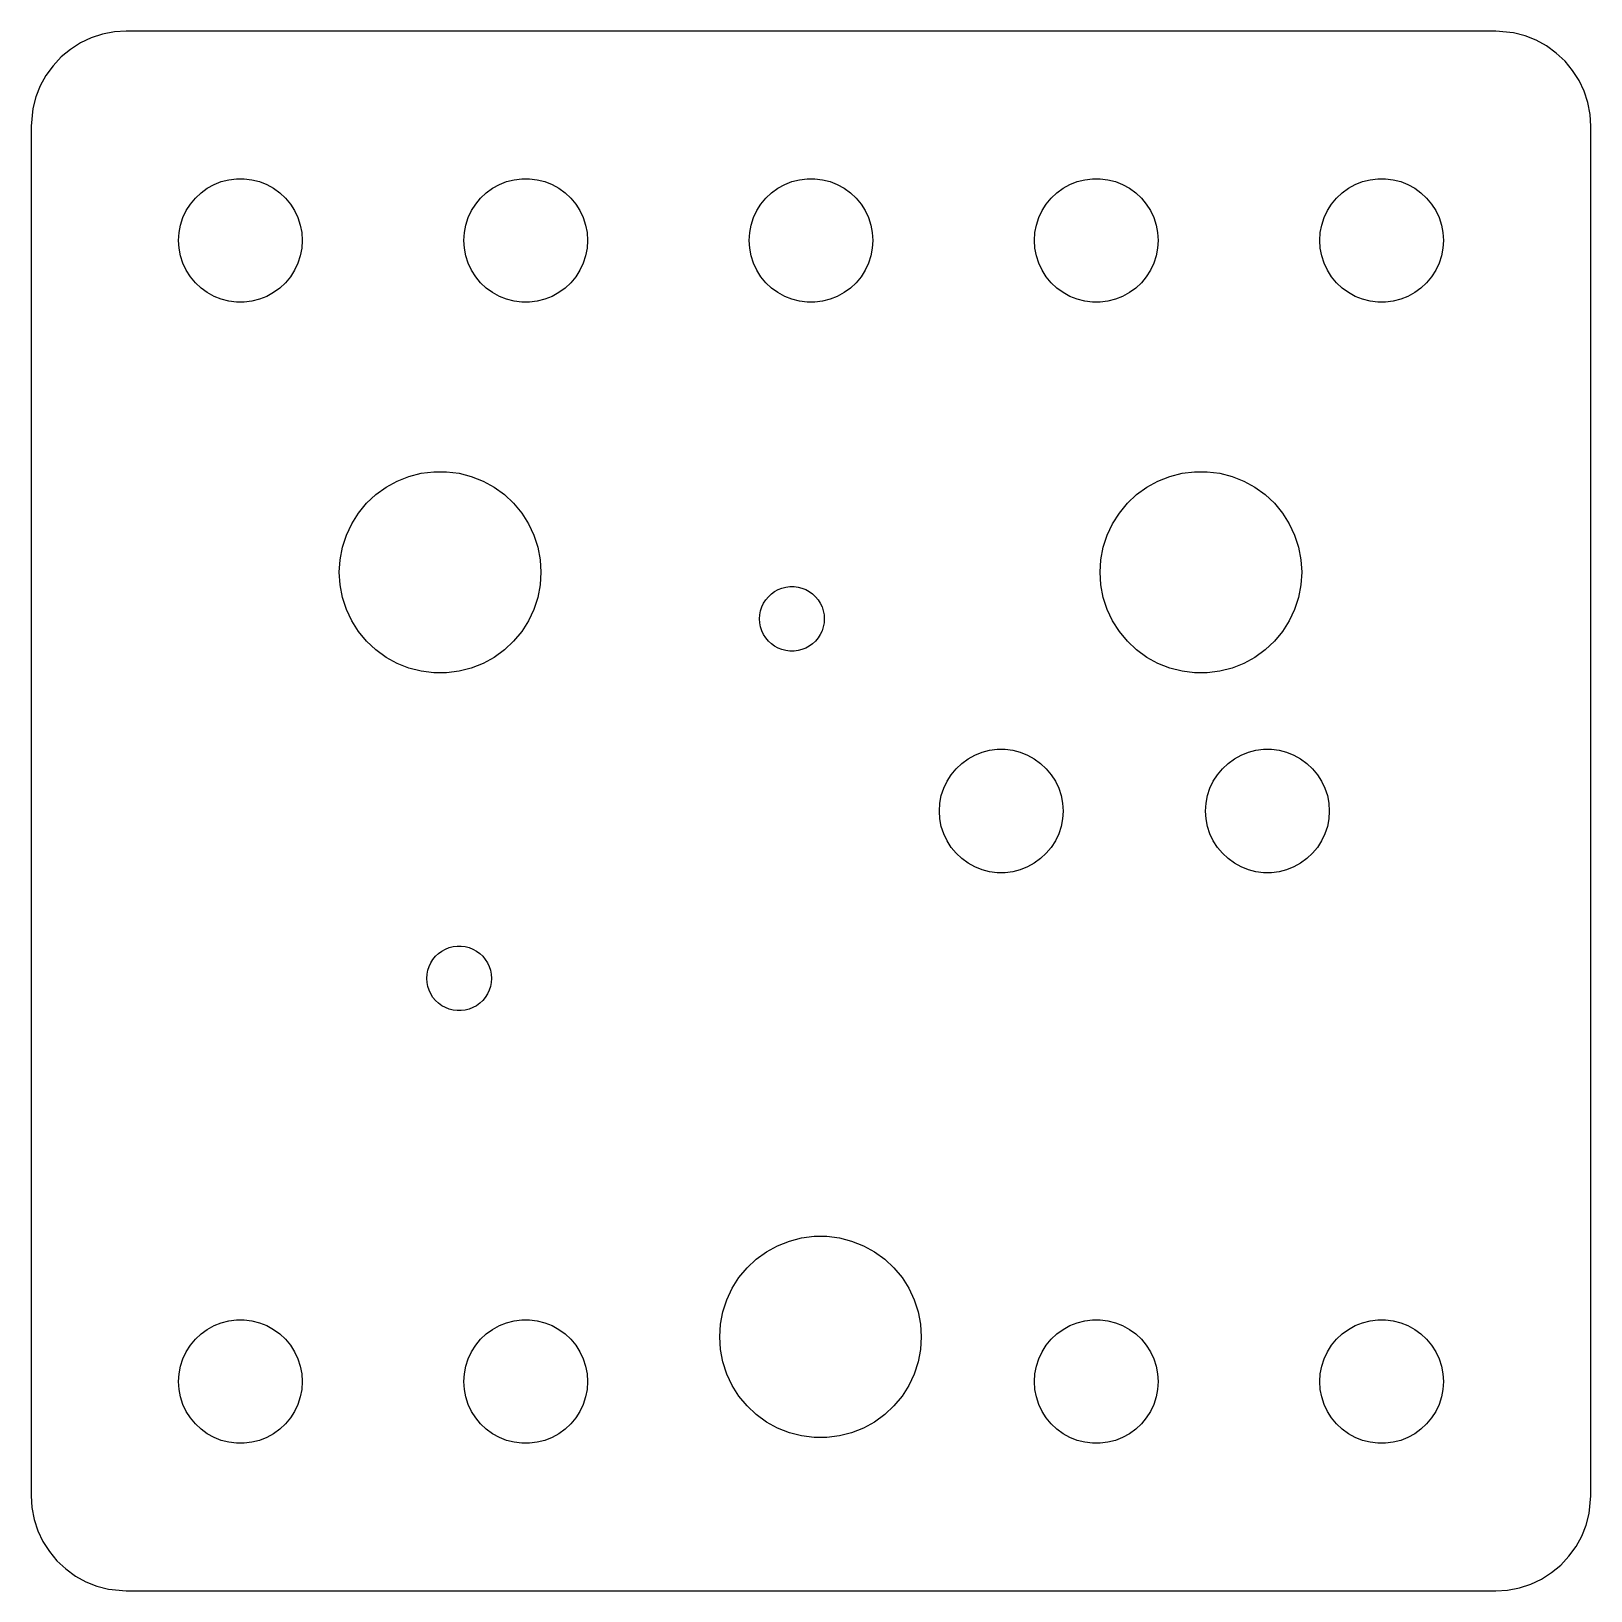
# Model space of a CAD drawing. Header units: metres. Extents: x -41 to 41, y -33.5 to 48.5.
import ezdxf

# ---------------------------------------------------------------- set-up
doc = ezdxf.new("R2010")
doc.units = ezdxf.units.M

msp = doc.modelspace()

# ---------------------------------------------------------------- linework, layer by layer
for p, q in [((-36.6267, 48.4606), (-37.2435, 48.3429)), ((-36, 48.5), (-36.6267, 48.4606)), ((36, 48.5), (-36, 48.5)), ((36.9369, 48.4114), (36, 48.5)), ((37.5451, 48.2553), (36.9369, 48.4114)), ((-38.4088, 47.8815), (-38.9389, 47.5451)), ((-37.8406, 48.1489), (-38.4088, 47.8815)), ((-37.2435, 48.3429), (-37.8406, 48.1489)), ((38.1289, 48.0241), (37.5451, 48.2553)), ((38.6791, 47.7216), (38.1289, 48.0241)), ((39.1871, 47.3526), (38.6791, 47.7216)), ((-39.4227, 47.1448), (-39.8526, 46.6871)), ((-38.9389, 47.5451), (-39.4227, 47.1448)), ((39.6448, 46.9227), (39.1871, 47.3526)), ((40.0451, 46.4389), (39.6448, 46.9227)), ((-40.2216, 46.1791), (-40.5241, 45.6289)), ((-39.8526, 46.6871), (-40.2216, 46.1791)), ((40.3815, 45.9088), (40.0451, 46.4389)), ((-40.5241, 45.6289), (-40.7553, 45.0451)), ((40.6489, 45.3406), (40.3815, 45.9088)), ((40.8429, 44.7435), (40.6489, 45.3406)), ((-40.9114, 44.4369), (-41, 43.5)), ((-40.7553, 45.0451), (-40.9114, 44.4369)), ((40.9606, 44.1267), (40.8429, 44.7435)), ((-41, 43.5), (-41, -28.5)), ((41, 43.5), (40.9606, 44.1267)), ((41, -28.5), (41, 43.5)), ((-32.0716, 40.0042), (-31.7414, 40.2441)), ((-31.7414, 40.2441), (-31.3838, 40.4407)), ((-31.3838, 40.4407), (-31.0043, 40.5909)), ((-31.0043, 40.5909), (-30.609, 40.6924)), ((-30.609, 40.6924), (-30.2041, 40.7436)), ((-30.2041, 40.7436), (-29.7959, 40.7436)), ((-29.7959, 40.7436), (-29.391, 40.6924)), ((-29.391, 40.6924), (-28.9957, 40.5909)), ((-28.9957, 40.5909), (-28.6162, 40.4407)), ((-28.6162, 40.4407), (-28.2586, 40.2441)), ((-28.2586, 40.2441), (-27.9284, 40.0042)), ((-17.0716, 40.0042), (-16.7414, 40.2441)), ((-16.7414, 40.2441), (-16.3838, 40.4407)), ((-16.3838, 40.4407), (-16.0043, 40.5909)), ((-16.0043, 40.5909), (-15.609, 40.6924)), ((-15.609, 40.6924), (-15.2041, 40.7436)), ((-15.2041, 40.7436), (-14.7959, 40.7436)), ((-14.7959, 40.7436), (-14.391, 40.6924)), ((-14.391, 40.6924), (-13.9957, 40.5909)), ((-13.9957, 40.5909), (-13.6162, 40.4407)), ((-13.6162, 40.4407), (-13.2586, 40.2441)), ((-13.2586, 40.2441), (-12.9284, 40.0042)), ((-2.07162, 40.0042), (-1.74142, 40.2441)), ((-1.74142, 40.2441), (-1.38377, 40.4407)), ((-1.38377, 40.4407), (-1.0043, 40.5909)), ((-1.0043, 40.5909), (-0.608978, 40.6924)), ((-0.608978, 40.6924), (-0.204056, 40.7436)), ((-0.204056, 40.7436), (0.204056, 40.7436)), ((0.204056, 40.7436), (0.608978, 40.6924)), ((0.608978, 40.6924), (1.0043, 40.5909)), ((1.0043, 40.5909), (1.38377, 40.4407)), ((1.38377, 40.4407), (1.74142, 40.2441)), ((1.74142, 40.2441), (2.07162, 40.0042)), ((12.9284, 40.0042), (13.2586, 40.2441)), ((13.2586, 40.2441), (13.6162, 40.4407)), ((13.6162, 40.4407), (13.9957, 40.5909)), ((13.9957, 40.5909), (14.391, 40.6924)), ((14.391, 40.6924), (14.7959, 40.7436)), ((14.7959, 40.7436), (15.2041, 40.7436)), ((15.2041, 40.7436), (15.609, 40.6924)), ((15.609, 40.6924), (16.0043, 40.5909)), ((16.0043, 40.5909), (16.3838, 40.4407)), ((16.3838, 40.4407), (16.7414, 40.2441)), ((16.7414, 40.2441), (17.0716, 40.0042)), ((27.9284, 40.0042), (28.2586, 40.2441)), ((28.2586, 40.2441), (28.6162, 40.4407)), ((28.6162, 40.4407), (28.9957, 40.5909)), ((28.9957, 40.5909), (29.391, 40.6924)), ((29.391, 40.6924), (29.7959, 40.7436)), ((29.7959, 40.7436), (30.2041, 40.7436)), ((30.2041, 40.7436), (30.609, 40.6924)), ((30.609, 40.6924), (31.0043, 40.5909)), ((31.0043, 40.5909), (31.3838, 40.4407)), ((31.3838, 40.4407), (31.7414, 40.2441)), ((31.7414, 40.2441), (32.0716, 40.0042)), ((-32.848, 39.0657), (-32.6293, 39.4103)), ((-32.6293, 39.4103), (-32.3691, 39.7248)), ((-32.3691, 39.7248), (-32.0716, 40.0042)), ((-27.9284, 40.0042), (-27.6308, 39.7248)), ((-27.6308, 39.7248), (-27.3707, 39.4103)), ((-27.3707, 39.4103), (-27.152, 39.0657)), ((-17.848, 39.0657), (-17.6293, 39.4103)), ((-17.6293, 39.4103), (-17.3691, 39.7248)), ((-17.3691, 39.7248), (-17.0716, 40.0042)), ((-12.9284, 40.0042), (-12.6308, 39.7248)), ((-12.6308, 39.7248), (-12.3707, 39.4103)), ((-12.3707, 39.4103), (-12.152, 39.0657)), ((-2.84799, 39.0657), (-2.6293, 39.4103)), ((-2.6293, 39.4103), (-2.36914, 39.7248)), ((-2.36914, 39.7248), (-2.07162, 40.0042)), ((2.07162, 40.0042), (2.36914, 39.7248)), ((2.36914, 39.7248), (2.6293, 39.4103)), ((2.6293, 39.4103), (2.84799, 39.0657)), ((12.152, 39.0657), (12.3707, 39.4103)), ((12.3707, 39.4103), (12.6308, 39.7248)), ((12.6308, 39.7248), (12.9284, 40.0042)), ((17.0716, 40.0042), (17.3691, 39.7248)), ((17.3691, 39.7248), (17.6293, 39.4103)), ((17.6293, 39.4103), (17.848, 39.0657)), ((27.152, 39.0657), (27.3707, 39.4103)), ((27.3707, 39.4103), (27.6308, 39.7248)), ((27.6308, 39.7248), (27.9284, 40.0042)), ((32.0716, 40.0042), (32.3691, 39.7248)), ((32.3691, 39.7248), (32.6293, 39.4103)), ((32.6293, 39.4103), (32.848, 39.0657)), ((-33.1479, 38.3082), (-33.0218, 38.6964)), ((-33.0218, 38.6964), (-32.848, 39.0657)), ((-27.152, 39.0657), (-26.9782, 38.6964)), ((-26.9782, 38.6964), (-26.8521, 38.3082)), ((-18.1479, 38.3082), (-18.0218, 38.6964)), ((-18.0218, 38.6964), (-17.848, 39.0657)), ((-12.152, 39.0657), (-11.9782, 38.6964)), ((-11.9782, 38.6964), (-11.8521, 38.3082)), ((-3.14789, 38.3082), (-3.02176, 38.6964)), ((-3.02176, 38.6964), (-2.84799, 39.0657)), ((2.84799, 39.0657), (3.02176, 38.6964)), ((3.02176, 38.6964), (3.14789, 38.3082)), ((11.8521, 38.3082), (11.9782, 38.6964)), ((11.9782, 38.6964), (12.152, 39.0657)), ((17.848, 39.0657), (18.0218, 38.6964)), ((18.0218, 38.6964), (18.1479, 38.3082)), ((26.8521, 38.3082), (26.9782, 38.6964)), ((26.9782, 38.6964), (27.152, 39.0657)), ((32.848, 39.0657), (33.0218, 38.6964)), ((33.0218, 38.6964), (33.1479, 38.3082)), ((-33.25, 37.5), (-33.2244, 37.9073)), ((-33.2244, 37.9073), (-33.1479, 38.3082)), ((-26.8521, 38.3082), (-26.7756, 37.9073)), ((-26.7756, 37.9073), (-26.75, 37.5)), ((-18.25, 37.5), (-18.2244, 37.9073)), ((-18.2244, 37.9073), (-18.1479, 38.3082)), ((-11.8521, 38.3082), (-11.7756, 37.9073)), ((-11.7756, 37.9073), (-11.75, 37.5)), ((-3.25, 37.5), (-3.22437, 37.9073)), ((-3.22437, 37.9073), (-3.14789, 38.3082)), ((3.14789, 38.3082), (3.22437, 37.9073)), ((3.22437, 37.9073), (3.25, 37.5)), ((11.75, 37.5), (11.7756, 37.9073)), ((11.7756, 37.9073), (11.8521, 38.3082)), ((18.1479, 38.3082), (18.2244, 37.9073)), ((18.2244, 37.9073), (18.25, 37.5)), ((26.75, 37.5), (26.7756, 37.9073)), ((26.7756, 37.9073), (26.8521, 38.3082)), ((33.1479, 38.3082), (33.2244, 37.9073)), ((33.2244, 37.9073), (33.25, 37.5)), ((-33.2244, 37.0927), (-33.25, 37.5)), ((-33.1479, 36.6918), (-33.2244, 37.0927)), ((-26.7756, 37.0927), (-26.8521, 36.6918)), ((-26.75, 37.5), (-26.7756, 37.0927)), ((-18.2244, 37.0927), (-18.25, 37.5)), ((-18.1479, 36.6918), (-18.2244, 37.0927)), ((-11.7756, 37.0927), (-11.8521, 36.6918)), ((-11.75, 37.5), (-11.7756, 37.0927)), ((-3.22437, 37.0927), (-3.25, 37.5)), ((-3.14789, 36.6918), (-3.22437, 37.0927)), ((3.22437, 37.0927), (3.14789, 36.6918)), ((3.25, 37.5), (3.22437, 37.0927)), ((11.7756, 37.0927), (11.75, 37.5)), ((11.8521, 36.6918), (11.7756, 37.0927)), ((18.2244, 37.0927), (18.1479, 36.6918)), ((18.25, 37.5), (18.2244, 37.0927)), ((26.7756, 37.0927), (26.75, 37.5)), ((26.8521, 36.6918), (26.7756, 37.0927)), ((33.2244, 37.0927), (33.1479, 36.6918)), ((33.25, 37.5), (33.2244, 37.0927)), ((-33.0218, 36.3036), (-33.1479, 36.6918)), ((-32.848, 35.9343), (-33.0218, 36.3036)), ((-26.9782, 36.3036), (-27.152, 35.9343)), ((-26.8521, 36.6918), (-26.9782, 36.3036)), ((-18.0218, 36.3036), (-18.1479, 36.6918)), ((-17.848, 35.9343), (-18.0218, 36.3036)), ((-11.9782, 36.3036), (-12.152, 35.9343)), ((-11.8521, 36.6918), (-11.9782, 36.3036)), ((-3.02176, 36.3036), (-3.14789, 36.6918)), ((-2.84799, 35.9343), (-3.02176, 36.3036)), ((3.02176, 36.3036), (2.84799, 35.9343)), ((3.14789, 36.6918), (3.02176, 36.3036)), ((11.9782, 36.3036), (11.8521, 36.6918)), ((12.152, 35.9343), (11.9782, 36.3036)), ((18.0218, 36.3036), (17.848, 35.9343)), ((18.1479, 36.6918), (18.0218, 36.3036)), ((26.9782, 36.3036), (26.8521, 36.6918)), ((27.152, 35.9343), (26.9782, 36.3036)), ((33.0218, 36.3036), (32.848, 35.9343)), ((33.1479, 36.6918), (33.0218, 36.3036)), ((-32.6293, 35.5897), (-32.848, 35.9343)), ((-32.3691, 35.2752), (-32.6293, 35.5897)), ((-32.0716, 34.9958), (-32.3691, 35.2752)), ((-27.6308, 35.2752), (-27.9284, 34.9958)), ((-27.3707, 35.5897), (-27.6308, 35.2752)), ((-27.152, 35.9343), (-27.3707, 35.5897)), ((-17.6293, 35.5897), (-17.848, 35.9343)), ((-17.3691, 35.2752), (-17.6293, 35.5897)), ((-17.0716, 34.9958), (-17.3691, 35.2752)), ((-12.6308, 35.2752), (-12.9284, 34.9958)), ((-12.3707, 35.5897), (-12.6308, 35.2752)), ((-12.152, 35.9343), (-12.3707, 35.5897)), ((-2.6293, 35.5897), (-2.84799, 35.9343)), ((-2.36914, 35.2752), (-2.6293, 35.5897)), ((-2.07162, 34.9958), (-2.36914, 35.2752)), ((2.36914, 35.2752), (2.07162, 34.9958)), ((2.6293, 35.5897), (2.36914, 35.2752)), ((2.84799, 35.9343), (2.6293, 35.5897)), ((12.3707, 35.5897), (12.152, 35.9343)), ((12.6308, 35.2752), (12.3707, 35.5897)), ((12.9284, 34.9958), (12.6308, 35.2752)), ((17.3691, 35.2752), (17.0716, 34.9958)), ((17.6293, 35.5897), (17.3691, 35.2752)), ((17.848, 35.9343), (17.6293, 35.5897)), ((27.3707, 35.5897), (27.152, 35.9343)), ((27.6308, 35.2752), (27.3707, 35.5897)), ((27.9284, 34.9958), (27.6308, 35.2752)), ((32.3691, 35.2752), (32.0716, 34.9958)), ((32.6293, 35.5897), (32.3691, 35.2752)), ((32.848, 35.9343), (32.6293, 35.5897)), ((-31.7414, 34.7559), (-32.0716, 34.9958)), ((-31.3838, 34.5593), (-31.7414, 34.7559)), ((-31.0043, 34.4091), (-31.3838, 34.5593)), ((-28.6162, 34.5593), (-28.9957, 34.4091)), ((-28.2586, 34.7559), (-28.6162, 34.5593)), ((-27.9284, 34.9958), (-28.2586, 34.7559)), ((-16.7414, 34.7559), (-17.0716, 34.9958)), ((-16.3838, 34.5593), (-16.7414, 34.7559)), ((-16.0043, 34.4091), (-16.3838, 34.5593)), ((-13.6162, 34.5593), (-13.9957, 34.4091)), ((-13.2586, 34.7559), (-13.6162, 34.5593)), ((-12.9284, 34.9958), (-13.2586, 34.7559)), ((-1.74142, 34.7559), (-2.07162, 34.9958)), ((-1.38377, 34.5593), (-1.74142, 34.7559)), ((-1.0043, 34.4091), (-1.38377, 34.5593)), ((1.38377, 34.5593), (1.0043, 34.4091)), ((1.74142, 34.7559), (1.38377, 34.5593)), ((2.07162, 34.9958), (1.74142, 34.7559)), ((13.2586, 34.7559), (12.9284, 34.9958)), ((13.6162, 34.5593), (13.2586, 34.7559)), ((13.9957, 34.4091), (13.6162, 34.5593)), ((16.3838, 34.5593), (16.0043, 34.4091)), ((16.7414, 34.7559), (16.3838, 34.5593)), ((17.0716, 34.9958), (16.7414, 34.7559)), ((28.2586, 34.7559), (27.9284, 34.9958)), ((28.6162, 34.5593), (28.2586, 34.7559)), ((28.9957, 34.4091), (28.6162, 34.5593)), ((31.3838, 34.5593), (31.0043, 34.4091)), ((31.7414, 34.7559), (31.3838, 34.5593)), ((32.0716, 34.9958), (31.7414, 34.7559)), ((-30.609, 34.3076), (-31.0043, 34.4091)), ((-30.2041, 34.2564), (-30.609, 34.3076)), ((-29.7959, 34.2564), (-30.2041, 34.2564)), ((-29.391, 34.3076), (-29.7959, 34.2564)), ((-28.9957, 34.4091), (-29.391, 34.3076)), ((-15.609, 34.3076), (-16.0043, 34.4091)), ((-15.2041, 34.2564), (-15.609, 34.3076)), ((-14.7959, 34.2564), (-15.2041, 34.2564)), ((-14.391, 34.3076), (-14.7959, 34.2564)), ((-13.9957, 34.4091), (-14.391, 34.3076)), ((-0.608978, 34.3076), (-1.0043, 34.4091)), ((-0.204056, 34.2564), (-0.608978, 34.3076)), ((0.204056, 34.2564), (-0.204056, 34.2564)), ((0.608978, 34.3076), (0.204056, 34.2564)), ((1.0043, 34.4091), (0.608978, 34.3076)), ((14.391, 34.3076), (13.9957, 34.4091)), ((14.7959, 34.2564), (14.391, 34.3076)), ((15.2041, 34.2564), (14.7959, 34.2564)), ((15.609, 34.3076), (15.2041, 34.2564)), ((16.0043, 34.4091), (15.609, 34.3076)), ((29.391, 34.3076), (28.9957, 34.4091)), ((29.7959, 34.2564), (29.391, 34.3076)), ((30.2041, 34.2564), (29.7959, 34.2564)), ((30.609, 34.3076), (30.2041, 34.2564)), ((31.0043, 34.4091), (30.609, 34.3076)), ((-22.3399, 24.5249), (-21.7566, 24.8456)), ((-21.7566, 24.8456), (-21.1378, 25.0906)), ((-21.1378, 25.0906), (-20.4931, 25.2561)), ((-20.4931, 25.2561), (-19.8328, 25.3395)), ((-19.8328, 25.3395), (-19.1672, 25.3395)), ((-19.1672, 25.3395), (-18.5069, 25.2561)), ((-18.5069, 25.2561), (-17.8622, 25.0906)), ((-17.8622, 25.0906), (-17.2434, 24.8456)), ((-17.2434, 24.8456), (-16.6601, 24.5249)), ((17.6601, 24.5249), (18.2434, 24.8456)), ((18.2434, 24.8456), (18.8622, 25.0906)), ((18.8622, 25.0906), (19.5069, 25.2561)), ((19.5069, 25.2561), (20.1672, 25.3395)), ((20.1672, 25.3395), (20.8328, 25.3395)), ((20.8328, 25.3395), (21.4931, 25.2561)), ((21.4931, 25.2561), (22.1378, 25.0906)), ((22.1378, 25.0906), (22.7566, 24.8456)), ((22.7566, 24.8456), (23.3399, 24.5249)), ((-23.3635, 23.6781), (-22.8783, 24.1337)), ((-22.8783, 24.1337), (-22.3399, 24.5249)), ((-16.6601, 24.5249), (-16.1216, 24.1337)), ((-16.1216, 24.1337), (-15.6365, 23.6781)), ((16.6365, 23.6781), (17.1216, 24.1337)), ((17.1216, 24.1337), (17.6601, 24.5249)), ((23.3399, 24.5249), (23.8783, 24.1337)), ((23.8783, 24.1337), (24.3635, 23.6781)), ((-24.1444, 22.6033), (-23.7878, 23.1653)), ((-23.7878, 23.1653), (-23.3635, 23.6781)), ((-15.6365, 23.6781), (-15.2122, 23.1653)), ((-15.2122, 23.1653), (-14.8556, 22.6033)), ((15.8556, 22.6033), (16.2122, 23.1653)), ((16.2122, 23.1653), (16.6365, 23.6781)), ((24.3635, 23.6781), (24.7878, 23.1653)), ((24.7878, 23.1653), (25.1444, 22.6033)), ((-24.4278, 22.0011), (-24.1444, 22.6033)), ((-14.8556, 22.6033), (-14.5722, 22.0011)), ((15.5722, 22.0011), (15.8556, 22.6033)), ((25.1444, 22.6033), (25.4278, 22.0011)), ((-24.7582, 20.7143), (-24.6335, 21.3681)), ((-24.6335, 21.3681), (-24.4278, 22.0011)), ((-14.5722, 22.0011), (-14.3665, 21.3681)), ((-14.3665, 21.3681), (-14.2418, 20.7143)), ((15.2418, 20.7143), (15.3665, 21.3681)), ((15.3665, 21.3681), (15.5722, 22.0011)), ((25.4278, 22.0011), (25.6335, 21.3681)), ((25.6335, 21.3681), (25.7582, 20.7143)), ((-24.8, 20.05), (-24.7582, 20.7143)), ((-14.2418, 20.7143), (-14.2, 20.05)), ((15.2, 20.05), (15.2418, 20.7143)), ((25.7582, 20.7143), (25.8, 20.05)), ((-24.7582, 19.3857), (-24.8, 20.05)), ((-14.2, 20.05), (-14.2418, 19.3857)), ((15.2418, 19.3857), (15.2, 20.05)), ((25.8, 20.05), (25.7582, 19.3857)), ((-24.6335, 18.7319), (-24.7582, 19.3857)), ((-14.2418, 19.3857), (-14.3665, 18.7319)), ((-2.23924, 18.7637), (-2.08362, 18.9099)), ((-2.08362, 18.9099), (-1.9109, 19.0354)), ((-1.9109, 19.0354), (-1.72382, 19.1382)), ((-1.72382, 19.1382), (-1.52531, 19.2168)), ((-1.52531, 19.2168), (-1.31854, 19.2699)), ((-1.31854, 19.2699), (-1.10674, 19.2966)), ((-1.10674, 19.2966), (-0.89325, 19.2966)), ((-0.89325, 19.2966), (-0.681442, 19.2699)), ((-0.681442, 19.2699), (-0.47467, 19.2168)), ((-0.47467, 19.2168), (-0.276169, 19.1382)), ((-0.276169, 19.1382), (-0.089081, 19.0354)), ((-0.089081, 19.0354), (0.083618, 18.9099)), ((0.083618, 18.9099), (0.239243, 18.7637)), ((15.3665, 18.7319), (15.2418, 19.3857)), ((25.7582, 19.3857), (25.6335, 18.7319)), ((-24.4278, 18.0989), (-24.6335, 18.7319)), ((-24.1444, 17.4967), (-24.4278, 18.0989)), ((-14.5722, 18.0989), (-14.8556, 17.4967)), ((-14.3665, 18.7319), (-14.5722, 18.0989)), ((-2.64659, 18.0228), (-2.58061, 18.2258)), ((-2.58061, 18.2258), (-2.48972, 18.419)), ((-2.48972, 18.419), (-2.37532, 18.5992)), ((-2.37532, 18.5992), (-2.23924, 18.7637)), ((0.239243, 18.7637), (0.37532, 18.5992)), ((0.37532, 18.5992), (0.489716, 18.419)), ((0.489716, 18.419), (0.580612, 18.2258)), ((0.580612, 18.2258), (0.646591, 18.0228)), ((15.5722, 18.0989), (15.3665, 18.7319)), ((15.8556, 17.4967), (15.5722, 18.0989)), ((25.4278, 18.0989), (25.1444, 17.4967)), ((25.6335, 18.7319), (25.4278, 18.0989)), ((-23.7878, 16.9347), (-24.1444, 17.4967)), ((-14.8556, 17.4967), (-15.2122, 16.9347)), ((-2.7, 17.6), (-2.68658, 17.8131)), ((-2.68658, 17.3869), (-2.7, 17.6)), ((-2.68658, 17.8131), (-2.64659, 18.0228)), ((-2.64659, 17.1772), (-2.68658, 17.3869)), ((0.646591, 18.0228), (0.686584, 17.8131)), ((0.686584, 17.3869), (0.646591, 17.1772)), ((0.686584, 17.8131), (0.699997, 17.6)), ((0.699997, 17.6), (0.686584, 17.3869)), ((16.2122, 16.9347), (15.8556, 17.4967)), ((25.1444, 17.4967), (24.7878, 16.9347)), ((-23.3635, 16.4219), (-23.7878, 16.9347)), ((-22.8783, 15.9663), (-23.3635, 16.4219)), ((-15.6365, 16.4219), (-16.1216, 15.9663)), ((-15.2122, 16.9347), (-15.6365, 16.4219)), ((-2.58061, 16.9742), (-2.64659, 17.1772)), ((-2.48972, 16.781), (-2.58061, 16.9742)), ((-2.37532, 16.6008), (-2.48972, 16.781)), ((-2.23924, 16.4363), (-2.37532, 16.6008)), ((-2.08362, 16.2901), (-2.23924, 16.4363)), ((0.239243, 16.4363), (0.083618, 16.2901)), ((0.37532, 16.6008), (0.239243, 16.4363)), ((0.489716, 16.781), (0.37532, 16.6008)), ((0.580612, 16.9742), (0.489716, 16.781)), ((0.646591, 17.1772), (0.580612, 16.9742)), ((16.6365, 16.4219), (16.2122, 16.9347)), ((17.1216, 15.9663), (16.6365, 16.4219)), ((24.3635, 16.4219), (23.8783, 15.9663)), ((24.7878, 16.9347), (24.3635, 16.4219)), ((-22.3399, 15.5751), (-22.8783, 15.9663)), ((-16.1216, 15.9663), (-16.6601, 15.5751)), ((-1.9109, 16.1646), (-2.08362, 16.2901)), ((-1.72382, 16.0618), (-1.9109, 16.1646)), ((-1.52531, 15.9832), (-1.72382, 16.0618)), ((-1.31854, 15.9301), (-1.52531, 15.9832)), ((-1.10674, 15.9034), (-1.31854, 15.9301)), ((-0.89325, 15.9034), (-1.10674, 15.9034)), ((-0.681442, 15.9301), (-0.89325, 15.9034)), ((-0.47467, 15.9832), (-0.681442, 15.9301)), ((-0.276169, 16.0618), (-0.47467, 15.9832)), ((-0.089081, 16.1646), (-0.276169, 16.0618)), ((0.083618, 16.2901), (-0.089081, 16.1646)), ((17.6601, 15.5751), (17.1216, 15.9663)), ((23.8783, 15.9663), (23.3399, 15.5751)), ((-21.7566, 15.2544), (-22.3399, 15.5751)), ((-21.1378, 15.0094), (-21.7566, 15.2544)), ((-20.4931, 14.8439), (-21.1378, 15.0094)), ((-19.8328, 14.7605), (-20.4931, 14.8439)), ((-19.1672, 14.7605), (-19.8328, 14.7605)), ((-18.5069, 14.8439), (-19.1672, 14.7605)), ((-17.8622, 15.0094), (-18.5069, 14.8439)), ((-17.2434, 15.2544), (-17.8622, 15.0094)), ((-16.6601, 15.5751), (-17.2434, 15.2544)), ((18.2434, 15.2544), (17.6601, 15.5751)), ((18.8622, 15.0094), (18.2434, 15.2544)), ((19.5069, 14.8439), (18.8622, 15.0094)), ((20.1672, 14.7605), (19.5069, 14.8439)), ((20.8328, 14.7605), (20.1672, 14.7605)), ((21.4931, 14.8439), (20.8328, 14.7605)), ((22.1378, 15.0094), (21.4931, 14.8439)), ((22.7566, 15.2544), (22.1378, 15.0094)), ((23.3399, 15.5751), (22.7566, 15.2544)), ((8.99568, 10.5909), (9.39101, 10.6924)), ((9.39101, 10.6924), (9.79593, 10.7436)), ((9.79593, 10.7436), (10.2041, 10.7436)), ((10.2041, 10.7436), (10.609, 10.6924)), ((10.609, 10.6924), (11.0043, 10.5909)), ((22.9957, 10.5909), (23.391, 10.6924)), ((23.391, 10.6924), (23.7959, 10.7436)), ((23.7959, 10.7436), (24.2041, 10.7436)), ((24.2041, 10.7436), (24.609, 10.6924)), ((24.609, 10.6924), (25.0043, 10.5909)), ((7.63084, 9.72478), (7.92836, 10.0042)), ((7.92836, 10.0042), (8.25856, 10.2441)), ((8.25856, 10.2441), (8.61621, 10.4407)), ((8.61621, 10.4407), (8.99568, 10.5909)), ((11.0043, 10.5909), (11.3838, 10.4407)), ((11.3838, 10.4407), (11.7414, 10.2441)), ((11.7414, 10.2441), (12.0716, 10.0042)), ((12.0716, 10.0042), (12.3691, 9.72478)), ((21.6308, 9.72478), (21.9284, 10.0042)), ((21.9284, 10.0042), (22.2586, 10.2441)), ((22.2586, 10.2441), (22.6162, 10.4407)), ((22.6162, 10.4407), (22.9957, 10.5909)), ((25.0043, 10.5909), (25.3838, 10.4407)), ((25.3838, 10.4407), (25.7414, 10.2441)), ((25.7414, 10.2441), (26.0716, 10.0042)), ((26.0716, 10.0042), (26.3691, 9.72478)), ((6.97823, 8.6964), (7.15199, 9.06569)), ((7.15199, 9.06569), (7.37068, 9.41029)), ((7.37068, 9.41029), (7.63084, 9.72478)), ((12.3691, 9.72478), (12.6293, 9.41029)), ((12.6293, 9.41029), (12.848, 9.06569)), ((12.848, 9.06569), (13.0218, 8.6964)), ((20.9782, 8.6964), (21.152, 9.06569)), ((21.152, 9.06569), (21.3707, 9.41029)), ((21.3707, 9.41029), (21.6308, 9.72478)), ((26.3691, 9.72478), (26.6293, 9.41029)), ((26.6293, 9.41029), (26.848, 9.06569)), ((26.848, 9.06569), (27.0218, 8.6964)), ((6.77562, 7.90732), (6.8521, 8.30823)), ((6.8521, 8.30823), (6.97823, 8.6964)), ((13.0218, 8.6964), (13.1479, 8.30823)), ((13.1479, 8.30823), (13.2244, 7.90732)), ((20.7756, 7.90732), (20.8521, 8.30823)), ((20.8521, 8.30823), (20.9782, 8.6964)), ((27.0218, 8.6964), (27.1479, 8.30823)), ((27.1479, 8.30823), (27.2244, 7.90732)), ((6.75, 7.5), (6.77562, 7.90732)), ((6.77562, 7.09267), (6.75, 7.5)), ((13.2244, 7.90732), (13.25, 7.5)), ((13.25, 7.5), (13.2244, 7.09267)), ((20.75, 7.5), (20.7756, 7.90732)), ((20.7756, 7.09267), (20.75, 7.5)), ((27.2244, 7.90732), (27.25, 7.5)), ((27.25, 7.5), (27.2244, 7.09267)), ((6.8521, 6.69176), (6.77562, 7.09267)), ((6.97823, 6.30359), (6.8521, 6.69176)), ((13.1479, 6.69176), (13.0218, 6.30359)), ((13.2244, 7.09267), (13.1479, 6.69176)), ((20.8521, 6.69176), (20.7756, 7.09267)), ((20.9782, 6.30359), (20.8521, 6.69176)), ((27.1479, 6.69176), (27.0218, 6.30359)), ((27.2244, 7.09267), (27.1479, 6.69176)), ((7.15199, 5.9343), (6.97823, 6.30359)), ((7.37068, 5.58969), (7.15199, 5.9343)), ((12.848, 5.9343), (12.6293, 5.58969)), ((13.0218, 6.30359), (12.848, 5.9343)), ((21.152, 5.9343), (20.9782, 6.30359)), ((21.3707, 5.58969), (21.152, 5.9343)), ((26.848, 5.9343), (26.6293, 5.58969)), ((27.0218, 6.30359), (26.848, 5.9343)), ((7.63084, 5.27521), (7.37068, 5.58969)), ((7.92836, 4.99582), (7.63084, 5.27521)), ((8.25856, 4.75592), (7.92836, 4.99582)), ((12.0716, 4.99582), (11.7414, 4.75592)), ((12.3691, 5.27521), (12.0716, 4.99582)), ((12.6293, 5.58969), (12.3691, 5.27521)), ((21.6308, 5.27521), (21.3707, 5.58969)), ((21.9284, 4.99582), (21.6308, 5.27521)), ((22.2586, 4.75592), (21.9284, 4.99582)), ((26.0716, 4.99582), (25.7414, 4.75592)), ((26.3691, 5.27521), (26.0716, 4.99582)), ((26.6293, 5.58969), (26.3691, 5.27521)), ((8.61621, 4.55931), (8.25856, 4.75592)), ((8.99568, 4.40906), (8.61621, 4.55931)), ((9.39101, 4.30756), (8.99568, 4.40906)), ((9.79593, 4.25641), (9.39101, 4.30756)), ((10.2041, 4.25641), (9.79593, 4.25641)), ((10.609, 4.30756), (10.2041, 4.25641)), ((11.0043, 4.40906), (10.609, 4.30756)), ((11.3838, 4.55931), (11.0043, 4.40906)), ((11.7414, 4.75592), (11.3838, 4.55931)), ((22.6162, 4.55931), (22.2586, 4.75592)), ((22.9957, 4.40906), (22.6162, 4.55931)), ((23.391, 4.30756), (22.9957, 4.40906)), ((23.7959, 4.25641), (23.391, 4.30756)), ((24.2041, 4.25641), (23.7959, 4.25641)), ((24.609, 4.30756), (24.2041, 4.25641)), ((25.0043, 4.40906), (24.609, 4.30756)), ((25.3838, 4.55931), (25.0043, 4.40906)), ((25.7414, 4.75592), (25.3838, 4.55931)), ((-19.7392, -0.136261), (-19.5836, 0.009872)), ((-19.5836, 0.009872), (-19.4109, 0.135345)), ((-19.4109, 0.135345), (-19.2238, 0.238205)), ((-19.2238, 0.238205), (-19.0253, 0.316788)), ((-19.0253, 0.316788), (-18.8185, 0.369888)), ((-18.8185, 0.369888), (-18.6067, 0.396637)), ((-18.6067, 0.396637), (-18.3932, 0.396637)), ((-18.3932, 0.396637), (-18.1814, 0.369888)), ((-18.1814, 0.369888), (-17.9747, 0.316788)), ((-17.9747, 0.316788), (-17.7762, 0.238205)), ((-17.7762, 0.238205), (-17.5891, 0.135345)), ((-17.5891, 0.135345), (-17.4164, 0.009872)), ((-17.4164, 0.009872), (-17.2607, -0.136261)), ((-20.1466, -0.877213), (-20.0806, -0.674179)), ((-20.0806, -0.674179), (-19.9897, -0.481018)), ((-19.9897, -0.481018), (-19.8753, -0.300751)), ((-19.8753, -0.300751), (-19.7392, -0.136261)), ((-17.2607, -0.136261), (-17.1247, -0.300751)), ((-17.1247, -0.300751), (-17.0103, -0.481018)), ((-17.0103, -0.481018), (-16.9194, -0.674179)), ((-16.9194, -0.674179), (-16.8534, -0.877213)), ((-20.2, -1.29999), (-20.1866, -1.08693)), ((-20.1866, -1.51306), (-20.2, -1.29999)), ((-20.1866, -1.08693), (-20.1466, -0.877213)), ((-20.1466, -1.72276), (-20.1866, -1.51306)), ((-16.8534, -0.877213), (-16.8134, -1.08693)), ((-16.8134, -1.51306), (-16.8534, -1.72276)), ((-16.8134, -1.08693), (-16.8, -1.29999)), ((-16.8, -1.29999), (-16.8134, -1.51306)), ((-20.0806, -1.9258), (-20.1466, -1.72276)), ((-19.9897, -2.11897), (-20.0806, -1.9258)), ((-19.8753, -2.29922), (-19.9897, -2.11897)), ((-19.7392, -2.46373), (-19.8753, -2.29922)), ((-17.1247, -2.29922), (-17.2607, -2.46373)), ((-17.0103, -2.11897), (-17.1247, -2.29922)), ((-16.9194, -1.9258), (-17.0103, -2.11897)), ((-16.8534, -1.72276), (-16.9194, -1.9258)), ((-19.5836, -2.60986), (-19.7392, -2.46373)), ((-19.4109, -2.73535), (-19.5836, -2.60986)), ((-19.2238, -2.8382), (-19.4109, -2.73535)), ((-19.0253, -2.91679), (-19.2238, -2.8382)), ((-18.8185, -2.96988), (-19.0253, -2.91679)), ((-18.6067, -2.99664), (-18.8185, -2.96988)), ((-18.3932, -2.99664), (-18.6067, -2.99664)), ((-18.1814, -2.96988), (-18.3932, -2.99664)), ((-17.9747, -2.91679), (-18.1814, -2.96988)), ((-17.7762, -2.8382), (-17.9747, -2.91679)), ((-17.5891, -2.73535), (-17.7762, -2.8382)), ((-17.4164, -2.60986), (-17.5891, -2.73535)), ((-17.2607, -2.46373), (-17.4164, -2.60986)), ((-2.33987, -15.675), (-1.75662, -15.3544)), ((-1.75662, -15.3544), (-1.13779, -15.1094)), ((-1.13779, -15.1094), (-0.493118, -14.9439)), ((-0.493118, -14.9439), (0.167206, -14.8604)), ((0.167206, -14.8604), (0.832779, -14.8604)), ((0.832779, -14.8604), (1.49312, -14.9439)), ((1.49312, -14.9439), (2.13779, -15.1094)), ((2.13779, -15.1094), (2.75662, -15.3544)), ((2.75662, -15.3544), (3.33987, -15.675)), ((-3.36353, -16.5219), (-2.87834, -16.0663)), ((-2.87834, -16.0663), (-2.33987, -15.675)), ((3.33987, -15.675), (3.87834, -16.0663)), ((3.87834, -16.0663), (4.36353, -16.5219)), ((-4.14442, -17.5967), (-3.78778, -17.0347)), ((-3.78778, -17.0347), (-3.36353, -16.5219)), ((4.36353, -16.5219), (4.78778, -17.0347)), ((4.78778, -17.0347), (5.14442, -17.5967)), ((-4.42781, -18.1989), (-4.14442, -17.5967)), ((5.14442, -17.5967), (5.42781, -18.1989)), ((-4.75819, -19.4857), (-4.63348, -18.8319)), ((-4.63348, -18.8319), (-4.42781, -18.1989)), ((5.42781, -18.1989), (5.63348, -18.8319)), ((5.63348, -18.8319), (5.75819, -19.4857)), ((-31.7414, -19.7559), (-31.3838, -19.5593)), ((-31.3838, -19.5593), (-31.0043, -19.4091)), ((-31.0043, -19.4091), (-30.609, -19.3076)), ((-30.609, -19.3076), (-30.2041, -19.2564)), ((-30.2041, -19.2564), (-29.7959, -19.2564)), ((-29.7959, -19.2564), (-29.391, -19.3076)), ((-29.391, -19.3076), (-28.9957, -19.4091)), ((-28.9957, -19.4091), (-28.6162, -19.5593)), ((-28.6162, -19.5593), (-28.2586, -19.7559)), ((-16.7414, -19.7559), (-16.3838, -19.5593)), ((-16.3838, -19.5593), (-16.0043, -19.4091)), ((-16.0043, -19.4091), (-15.609, -19.3076)), ((-15.609, -19.3076), (-15.2041, -19.2564)), ((-15.2041, -19.2564), (-14.7959, -19.2564)), ((-14.7959, -19.2564), (-14.391, -19.3076)), ((-14.391, -19.3076), (-13.9957, -19.4091)), ((-13.9957, -19.4091), (-13.6162, -19.5593)), ((-13.6162, -19.5593), (-13.2586, -19.7559)), ((-4.79999, -20.15), (-4.75819, -19.4857)), ((5.75819, -19.4857), (5.79999, -20.15)), ((13.2586, -19.7559), (13.6162, -19.5593)), ((13.6162, -19.5593), (13.9957, -19.4091)), ((13.9957, -19.4091), (14.391, -19.3076)), ((14.391, -19.3076), (14.7959, -19.2564)), ((14.7959, -19.2564), (15.2041, -19.2564)), ((15.2041, -19.2564), (15.609, -19.3076)), ((15.609, -19.3076), (16.0043, -19.4091)), ((16.0043, -19.4091), (16.3838, -19.5593)), ((16.3838, -19.5593), (16.7414, -19.7559)), ((28.2586, -19.7559), (28.6162, -19.5593)), ((28.6162, -19.5593), (28.9957, -19.4091)), ((28.9957, -19.4091), (29.391, -19.3076)), ((29.391, -19.3076), (29.7959, -19.2564)), ((29.7959, -19.2564), (30.2041, -19.2564)), ((30.2041, -19.2564), (30.609, -19.3076)), ((30.609, -19.3076), (31.0043, -19.4091)), ((31.0043, -19.4091), (31.3838, -19.5593)), ((31.3838, -19.5593), (31.7414, -19.7559)), ((-32.6293, -20.5897), (-32.3691, -20.2752)), ((-32.3691, -20.2752), (-32.0716, -19.9958)), ((-32.0716, -19.9958), (-31.7414, -19.7559)), ((-28.2586, -19.7559), (-27.9284, -19.9958)), ((-27.9284, -19.9958), (-27.6308, -20.2752)), ((-27.6308, -20.2752), (-27.3707, -20.5897)), ((-17.6293, -20.5897), (-17.3691, -20.2752)), ((-17.3691, -20.2752), (-17.0716, -19.9958)), ((-17.0716, -19.9958), (-16.7414, -19.7559)), ((-13.2586, -19.7559), (-12.9284, -19.9958)), ((-12.9284, -19.9958), (-12.6308, -20.2752)), ((-12.6308, -20.2752), (-12.3707, -20.5897)), ((-4.75819, -20.8143), (-4.79999, -20.15)), ((5.79999, -20.15), (5.75819, -20.8143)), ((12.3707, -20.5897), (12.6308, -20.2752)), ((12.6308, -20.2752), (12.9284, -19.9958)), ((12.9284, -19.9958), (13.2586, -19.7559)), ((16.7414, -19.7559), (17.0716, -19.9958)), ((17.0716, -19.9958), (17.3691, -20.2752)), ((17.3691, -20.2752), (17.6293, -20.5897)), ((27.3707, -20.5897), (27.6308, -20.2752)), ((27.6308, -20.2752), (27.9284, -19.9958)), ((27.9284, -19.9958), (28.2586, -19.7559)), ((31.7414, -19.7559), (32.0716, -19.9958)), ((32.0716, -19.9958), (32.3691, -20.2752)), ((32.3691, -20.2752), (32.6293, -20.5897)), ((-33.1479, -21.6918), (-33.0218, -21.3036)), ((-33.0218, -21.3036), (-32.848, -20.9343)), ((-32.848, -20.9343), (-32.6293, -20.5897)), ((-27.3707, -20.5897), (-27.152, -20.9343)), ((-27.152, -20.9343), (-26.9782, -21.3036)), ((-26.9782, -21.3036), (-26.8521, -21.6918)), ((-18.1479, -21.6918), (-18.0218, -21.3036)), ((-18.0218, -21.3036), (-17.848, -20.9343)), ((-17.848, -20.9343), (-17.6293, -20.5897)), ((-12.3707, -20.5897), (-12.152, -20.9343)), ((-12.152, -20.9343), (-11.9782, -21.3036)), ((-11.9782, -21.3036), (-11.8521, -21.6918)), ((-4.63348, -21.468), (-4.75819, -20.8143)), ((5.75819, -20.8143), (5.63348, -21.468)), ((11.8521, -21.6918), (11.9782, -21.3036)), ((11.9782, -21.3036), (12.152, -20.9343)), ((12.152, -20.9343), (12.3707, -20.5897)), ((17.6293, -20.5897), (17.848, -20.9343)), ((17.848, -20.9343), (18.0218, -21.3036)), ((18.0218, -21.3036), (18.1479, -21.6918)), ((26.8521, -21.6918), (26.9782, -21.3036)), ((26.9782, -21.3036), (27.152, -20.9343)), ((27.152, -20.9343), (27.3707, -20.5897)), ((32.6293, -20.5897), (32.848, -20.9343)), ((32.848, -20.9343), (33.0218, -21.3036)), ((33.0218, -21.3036), (33.1479, -21.6918)), ((-33.25, -22.5), (-33.2244, -22.0927)), ((-33.2244, -22.0927), (-33.1479, -21.6918)), ((-26.8521, -21.6918), (-26.7756, -22.0927)), ((-26.7756, -22.0927), (-26.75, -22.5)), ((-18.25, -22.5), (-18.2244, -22.0927)), ((-18.2244, -22.0927), (-18.1479, -21.6918)), ((-11.8521, -21.6918), (-11.7756, -22.0927)), ((-11.7756, -22.0927), (-11.75, -22.5)), ((-4.42781, -22.1011), (-4.63348, -21.468)), ((-4.14442, -22.7033), (-4.42781, -22.1011)), ((5.42781, -22.1011), (5.14442, -22.7033)), ((5.63348, -21.468), (5.42781, -22.1011)), ((11.75, -22.5), (11.7756, -22.0927)), ((11.7756, -22.0927), (11.8521, -21.6918)), ((18.1479, -21.6918), (18.2244, -22.0927)), ((18.2244, -22.0927), (18.25, -22.5)), ((26.75, -22.5), (26.7756, -22.0927)), ((26.7756, -22.0927), (26.8521, -21.6918)), ((33.1479, -21.6918), (33.2244, -22.0927)), ((33.2244, -22.0927), (33.25, -22.5)), ((-33.2244, -22.9073), (-33.25, -22.5)), ((-33.1479, -23.3082), (-33.2244, -22.9073)), ((-26.7756, -22.9073), (-26.8521, -23.3082)), ((-26.75, -22.5), (-26.7756, -22.9073)), ((-18.2244, -22.9073), (-18.25, -22.5)), ((-18.1479, -23.3082), (-18.2244, -22.9073)), ((-11.7756, -22.9073), (-11.8521, -23.3082)), ((-11.75, -22.5), (-11.7756, -22.9073)), ((-3.78778, -23.2653), (-4.14442, -22.7033)), ((5.14442, -22.7033), (4.78778, -23.2653)), ((11.7756, -22.9073), (11.75, -22.5)), ((11.8521, -23.3082), (11.7756, -22.9073)), ((18.2244, -22.9073), (18.1479, -23.3082)), ((18.25, -22.5), (18.2244, -22.9073)), ((26.7756, -22.9073), (26.75, -22.5)), ((26.8521, -23.3082), (26.7756, -22.9073)), ((33.2244, -22.9073), (33.1479, -23.3082)), ((33.25, -22.5), (33.2244, -22.9073)), ((-33.0218, -23.6964), (-33.1479, -23.3082)), ((-32.848, -24.0657), (-33.0218, -23.6964)), ((-26.9782, -23.6964), (-27.152, -24.0657)), ((-26.8521, -23.3082), (-26.9782, -23.6964)), ((-18.0218, -23.6964), (-18.1479, -23.3082)), ((-17.848, -24.0657), (-18.0218, -23.6964)), ((-11.9782, -23.6964), (-12.152, -24.0657)), ((-11.8521, -23.3082), (-11.9782, -23.6964)), ((-3.36353, -23.7781), (-3.78778, -23.2653)), ((-2.87834, -24.2337), (-3.36353, -23.7781)), ((4.36353, -23.7781), (3.87834, -24.2337)), ((4.78778, -23.2653), (4.36353, -23.7781)), ((11.9782, -23.6964), (11.8521, -23.3082)), ((12.152, -24.0657), (11.9782, -23.6964)), ((18.0218, -23.6964), (17.848, -24.0657)), ((18.1479, -23.3082), (18.0218, -23.6964)), ((26.9782, -23.6964), (26.8521, -23.3082)), ((27.152, -24.0657), (26.9782, -23.6964)), ((33.0218, -23.6964), (32.848, -24.0657)), ((33.1479, -23.3082), (33.0218, -23.6964)), ((-32.6293, -24.4103), (-32.848, -24.0657)), ((-32.3691, -24.7248), (-32.6293, -24.4103)), ((-27.3707, -24.4103), (-27.6308, -24.7248)), ((-27.152, -24.0657), (-27.3707, -24.4103)), ((-17.6293, -24.4103), (-17.848, -24.0657)), ((-17.3691, -24.7248), (-17.6293, -24.4103)), ((-12.3707, -24.4103), (-12.6308, -24.7248)), ((-12.152, -24.0657), (-12.3707, -24.4103)), ((-2.33987, -24.6249), (-2.87834, -24.2337)), ((3.87834, -24.2337), (3.33987, -24.6249)), ((12.3707, -24.4103), (12.152, -24.0657)), ((12.6308, -24.7248), (12.3707, -24.4103)), ((17.6293, -24.4103), (17.3691, -24.7248)), ((17.848, -24.0657), (17.6293, -24.4103)), ((27.3707, -24.4103), (27.152, -24.0657)), ((27.6308, -24.7248), (27.3707, -24.4103)), ((32.6293, -24.4103), (32.3691, -24.7248)), ((32.848, -24.0657), (32.6293, -24.4103)), ((-32.0716, -25.0042), (-32.3691, -24.7248)), ((-31.7414, -25.2441), (-32.0716, -25.0042)), ((-31.3838, -25.4407), (-31.7414, -25.2441)), ((-28.2586, -25.2441), (-28.6162, -25.4407)), ((-27.9284, -25.0042), (-28.2586, -25.2441)), ((-27.6308, -24.7248), (-27.9284, -25.0042)), ((-17.0716, -25.0042), (-17.3691, -24.7248)), ((-16.7414, -25.2441), (-17.0716, -25.0042)), ((-16.3838, -25.4407), (-16.7414, -25.2441)), ((-13.2586, -25.2441), (-13.6162, -25.4407)), ((-12.9284, -25.0042), (-13.2586, -25.2441)), ((-12.6308, -24.7248), (-12.9284, -25.0042)), ((-1.75662, -24.9456), (-2.33987, -24.6249)), ((-1.13779, -25.1906), (-1.75662, -24.9456)), ((-0.493118, -25.3561), (-1.13779, -25.1906)), ((0.167206, -25.4395), (-0.493118, -25.3561)), ((1.49312, -25.3561), (0.832779, -25.4395)), ((2.13779, -25.1906), (1.49312, -25.3561)), ((2.75662, -24.9456), (2.13779, -25.1906)), ((3.33987, -24.6249), (2.75662, -24.9456)), ((12.9284, -25.0042), (12.6308, -24.7248)), ((13.2586, -25.2441), (12.9284, -25.0042)), ((13.6162, -25.4407), (13.2586, -25.2441)), ((16.7414, -25.2441), (16.3838, -25.4407)), ((17.0716, -25.0042), (16.7414, -25.2441)), ((17.3691, -24.7248), (17.0716, -25.0042)), ((27.9284, -25.0042), (27.6308, -24.7248)), ((28.2586, -25.2441), (27.9284, -25.0042)), ((28.6162, -25.4407), (28.2586, -25.2441)), ((31.7414, -25.2441), (31.3838, -25.4407)), ((32.0716, -25.0042), (31.7414, -25.2441)), ((32.3691, -24.7248), (32.0716, -25.0042)), ((-31.0043, -25.5909), (-31.3838, -25.4407)), ((-30.609, -25.6924), (-31.0043, -25.5909)), ((-30.2041, -25.7436), (-30.609, -25.6924)), ((-29.7959, -25.7436), (-30.2041, -25.7436)), ((-29.391, -25.6924), (-29.7959, -25.7436)), ((-28.9957, -25.5909), (-29.391, -25.6924)), ((-28.6162, -25.4407), (-28.9957, -25.5909)), ((-16.0043, -25.5909), (-16.3838, -25.4407)), ((-15.609, -25.6924), (-16.0043, -25.5909)), ((-15.2041, -25.7436), (-15.609, -25.6924)), ((-14.7959, -25.7436), (-15.2041, -25.7436)), ((-14.391, -25.6924), (-14.7959, -25.7436)), ((-13.9957, -25.5909), (-14.391, -25.6924)), ((-13.6162, -25.4407), (-13.9957, -25.5909)), ((0.832779, -25.4395), (0.167206, -25.4395)), ((13.9957, -25.5909), (13.6162, -25.4407)), ((14.391, -25.6924), (13.9957, -25.5909)), ((14.7959, -25.7436), (14.391, -25.6924)), ((15.2041, -25.7436), (14.7959, -25.7436)), ((15.609, -25.6924), (15.2041, -25.7436)), ((16.0043, -25.5909), (15.609, -25.6924)), ((16.3838, -25.4407), (16.0043, -25.5909)), ((28.9957, -25.5909), (28.6162, -25.4407)), ((29.391, -25.6924), (28.9957, -25.5909)), ((29.7959, -25.7436), (29.391, -25.6924)), ((30.2041, -25.7436), (29.7959, -25.7436)), ((30.609, -25.6924), (30.2041, -25.7436)), ((31.0043, -25.5909), (30.609, -25.6924)), ((31.3838, -25.4407), (31.0043, -25.5909)), ((-41, -28.5), (-40.9606, -29.1267)), ((40.9114, -29.4369), (41, -28.5)), ((-40.9606, -29.1267), (-40.8429, -29.7435)), ((40.7553, -30.0451), (40.9114, -29.4369)), ((-40.8429, -29.7435), (-40.6489, -30.3406)), ((40.5241, -30.6289), (40.7553, -30.0451)), ((-40.6489, -30.3406), (-40.3815, -30.9088)), ((-40.3815, -30.9088), (-40.0451, -31.4389)), ((40.2216, -31.1791), (40.5241, -30.6289)), ((-40.0451, -31.4389), (-39.6448, -31.9227)), ((-39.6448, -31.9227), (-39.1871, -32.3526)), ((39.4227, -32.1448), (39.8526, -31.6871)), ((39.8526, -31.6871), (40.2216, -31.1791)), ((-39.1871, -32.3526), (-38.6791, -32.7216)), ((-38.6791, -32.7216), (-38.1289, -33.0241)), ((38.4088, -32.8815), (38.9389, -32.5451)), ((38.9389, -32.5451), (39.4227, -32.1448)), ((-38.1289, -33.0241), (-37.5451, -33.2553)), ((-37.5451, -33.2553), (-36.9369, -33.4114)), ((-36.9369, -33.4114), (-36, -33.5)), ((-36, -33.5), (36, -33.5)), ((36, -33.5), (36.6267, -33.4606)), ((36.6267, -33.4606), (37.2435, -33.3429)), ((37.2435, -33.3429), (37.8406, -33.1489)), ((37.8406, -33.1489), (38.4088, -32.8815))]:
    msp.add_line(p, q)

doc.saveas('drawing.dxf')
